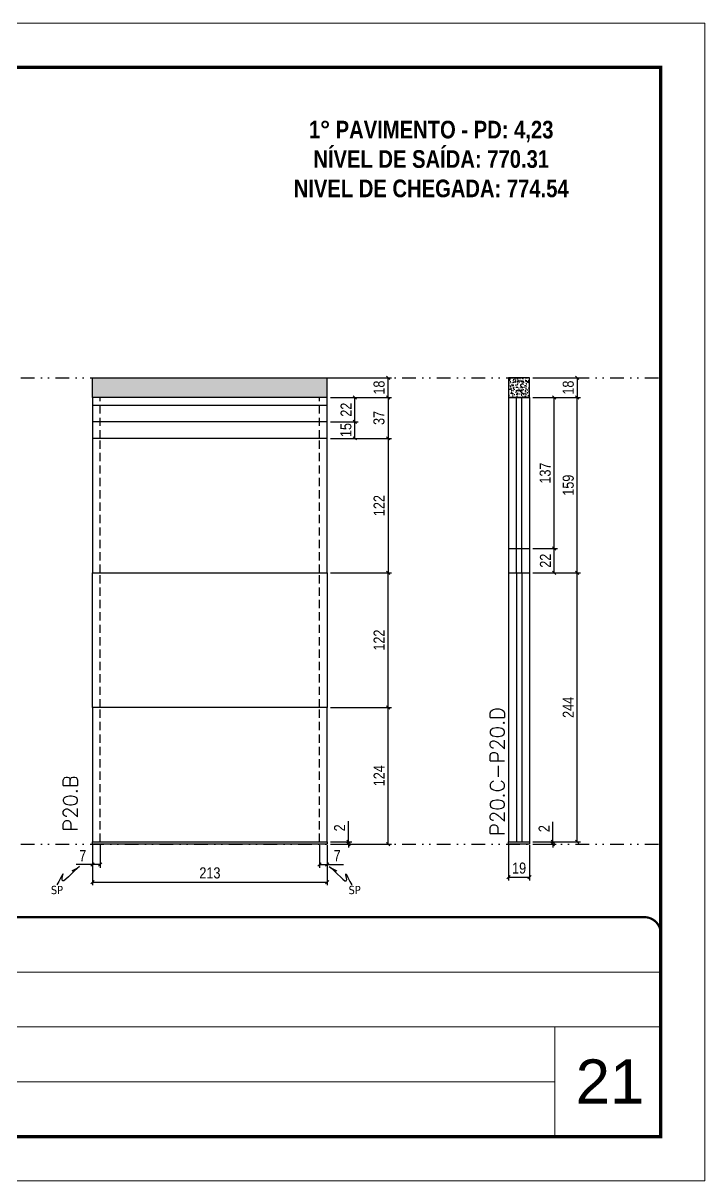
# Model space of a CAD drawing. Header units: millimetres. Extents: x 787 to 8287, y -592 to 17063.
# Drawn here: x 2292 to 2910, y 5151 to 6201 of the extents above; entities that cross this region are included whole.
import ezdxf

# ---------------------------------------------------------------- set-up
doc = ezdxf.new("R2010")
doc.units = ezdxf.units.MM
for name, pattern in [('CONTINUO', [0]), ('DASHED', [0.75, 0.5, -0.25]), ('DIVIDE2', [0.625, 0.25, -0.125, 0, -0.125, 0, -0.125]), ('HIDDEN', [0.375, 0.25, -0.125])]:
    doc.linetypes.add(name, pattern=pattern)
for name, color, linetype, lineweight in [('CARIMBO', 255, 'Continuous', 9), ('Folhas', 255, 'Continuous', 9), ('SARRAFO DE PRESSAO', 251, 'DASHED', 9), ('Texto Seção', 7, 'Continuous', 15)]:
    doc.layers.add(name, color=color, linetype=linetype, lineweight=lineweight)
for name, color, linetype in [('COTA', 241, 'Continuous'), ('NOMENCLATURA', 7, 'Continuous'), ('Nível', 160, 'Continuous'), ('Painéis', 200, 'Continuous'), ('SARR_2.2x7', 40, 'Continuous'), ('Sarrafo de Pressão', 42, 'HIDDEN'), ('texto', 7, 'Continuous')]:
    doc.layers.add(name, color=color, linetype=linetype)
doc.styles.add('ARIAL', font='arial.ttf')
doc.styles.add('COTA TECNICA', font='techl___.ttf', dxfattribs={"height": 10})
doc.styles.add('COTA TECNICA-50', font='techl___.ttf', dxfattribs={"height": 10})
doc.styles.add('REGUA-120', font='ROMANS.shx', dxfattribs={"height": 15})
doc.styles.add('ROMANC', font='techb___.ttf', dxfattribs={"height": 2.5})
doc.styles.get("Standard").update_dxf_attribs({"font": 'arial.ttf'})
doc.dimstyles.new('COTA PAINEL-50', dxfattribs={"dimtxt": 10, "dimasz": 3, "dimexe": 3, "dimexo": 3, "dimgap": 3, "dimtad": 1, "dimdec": 1, "dimzin": 12, "dimdsep": 46, "dimtxsty": 'COTA TECNICA-50', "dimblk1": 'OBLIQUE', "dimblk2": 'OBLIQUE', "dimsah": 1, "dimcen": 0.9, "dimclrd": 4, "dimclre": 4, "dimclrt": 240, "dimadec": 1, "dimazin": 3, "dimtfac": 1, "dimtdec": 1, "dimtmove": 0, "dimatfit": 3, "dimfxl": 0, "dimtolj": 1, "dimtzin": 12, "dimarcsym": 0})
doc.dimstyles.new('PAINEL', dxfattribs={"dimtxt": 10, "dimasz": 3, "dimexe": 3, "dimexo": 3, "dimgap": 3, "dimtad": 1, "dimdec": 1, "dimzin": 12, "dimdsep": 46, "dimtxsty": 'COTA TECNICA', "dimblk1": 'OBLIQUE', "dimblk2": 'OBLIQUE', "dimsah": 1, "dimcen": 0.9, "dimclrd": 4, "dimclre": 4, "dimclrt": 240, "dimadec": 1, "dimazin": 3, "dimtfac": 1, "dimtdec": 1, "dimtmove": 0, "dimatfit": 3, "dimfxl": 0, "dimtolj": 1, "dimtzin": 12, "dimarcsym": 0})
doc.dimstyles.get("Standard").update_dxf_attribs({"dimtxt": 0.18, "dimasz": 0.18, "dimexe": 0.18, "dimexo": 0.0625, "dimgap": 0.09, "dimtad": 0, "dimtih": 1, "dimtoh": 1, "dimdec": 4, "dimzin": 0, "dimdsep": 46, "dimtxsty": 'Standard', "dimcen": 0.09, "dimadec": 0, "dimazin": 0, "dimtfac": 1, "dimtdec": 4, "dimtofl": 0, "dimtmove": 0, "dimatfit": 3, "dimfxl": 0, "dimtolj": 1, "dimtzin": 0, "dimarcsym": 0})

# ---------------------------------------------------------------- blocks, each defined once
blk = doc.blocks.new('9999999999')
at = {"color": 30, "linetype": 'CONTINUO'}
for p, q in [((98564.6, 34379.6), (99584, 34379.6)), ((98564.6, 34329.8), (99488, 34329.8)), ((99584, 34329.8), (99488, 34329.8)), ((99488, 34329.8), (99488, 34230.2)), ((98564.6, 34280), (99488, 34280))]:
    blk.add_line(p, q, dxfattribs=at)
at = {"color": 30, "linetype": 'CONTINUO', "const_width": 2}
blk.add_lwpolyline([(99584, 34230.2), (99584, 34414.4, 0.414214), (99569, 34429.4), (98229, 34429.4, 0.414214), (98214, 34414.4), (98214, 34245.2, 0.414214), (98229, 34230.2), (99584, 34230.2)], format="xyb", dxfattribs=at)
at = {"layer": 'Folhas'}
blk.add_lwpolyline([(98139, 34190.2), (99624, 34190.2), (99624, 35240.2), (98139, 35240.2)], close=True, dxfattribs=at)
at = {"layer": 'Folhas', "color": 30, "const_width": 3}
blk.add_lwpolyline([(98214, 34230.2), (99584, 34230.2), (99584, 35200.2), (98214, 35200.2)], close=True, dxfattribs=at)
blk = doc.blocks.new('_Oblique')
at = {"color": 0, "linetype": 'ByBlock', "lineweight": -2}
blk.add_line((-0.5, -0.5), (0.5, 0.5), dxfattribs=at)
blk = doc.blocks.new('*D588')
at = {"layer": 'COTA', "color": 4, "lineweight": -2}
for p, q in [((2355, 5455.7), (2355, 5419.3)), ((2568, 5455.7), (2568, 5419.3)), ((2355, 5422.3), (2568, 5422.3))]:
    blk.add_line(p, q, dxfattribs=at)
at = {"layer": 'Defpoints', "color": 0}
for p in [(2355, 5458.7), (2568, 5458.7), (2568, 5422.3)]:
    blk.add_point(p, dxfattribs=at)
at = {"layer": 'COTA', "color": 4, "lineweight": -2, "xscale": 3, "yscale": 3, "zscale": 3, "rotation": 180}
blk.add_blockref('_Oblique', (2355, 5422.3), dxfattribs=at)
at = {"layer": 'COTA', "color": 4, "lineweight": -2, "xscale": 3, "yscale": 3, "zscale": 3}
blk.add_blockref('_Oblique', (2568, 5422.3), dxfattribs=at)
at = {"layer": 'COTA', "color": 240, "insert": (2461.5, 5430.5), "char_height": 10, "attachment_point": 5, "style": 'COTA TECNICA'}
blk.add_mtext('\\A1;213', dxfattribs=at)
blk = doc.blocks.new('*D589')
at = {"layer": 'COTA', "color": 4, "lineweight": -2}
for p, q in [((2355, 5453.7), (2355, 5435.2)), ((2362, 5455.7), (2362, 5435.2)), ((2355, 5438.2), (2340.3, 5438.2)), ((2362, 5438.2), (2355, 5438.2))]:
    blk.add_line(p, q, dxfattribs=at)
at = {"layer": 'Defpoints', "color": 0}
for p in [(2355, 5456.7), (2362, 5458.7), (2355, 5438.2)]:
    blk.add_point(p, dxfattribs=at)
at = {"layer": 'COTA', "color": 4, "lineweight": -2, "xscale": 3, "yscale": 3, "zscale": 3, "rotation": 180}
blk.add_blockref('_Oblique', (2355, 5438.2), dxfattribs=at)
at = {"layer": 'COTA', "color": 4, "lineweight": -2, "xscale": 3, "yscale": 3, "zscale": 3}
blk.add_blockref('_Oblique', (2362, 5438.2), dxfattribs=at)
at = {"layer": 'COTA', "color": 240, "insert": (2346.1, 5446.2), "char_height": 10, "attachment_point": 5, "style": 'COTA TECNICA-50'}
blk.add_mtext('\\A1;7', dxfattribs=at)
blk = doc.blocks.new('*D590')
at = {"layer": 'COTA', "color": 4, "lineweight": -2}
for p, q in [((2561, 5455.7), (2561, 5435.2)), ((2568, 5453.7), (2568, 5435.2)), ((2561, 5438.2), (2568, 5438.2)), ((2568, 5438.2), (2582.7, 5438.2))]:
    blk.add_line(p, q, dxfattribs=at)
at = {"layer": 'Defpoints', "color": 0}
for p in [(2561, 5458.7), (2568, 5456.7), (2568, 5438.2)]:
    blk.add_point(p, dxfattribs=at)
at = {"layer": 'COTA', "color": 4, "lineweight": -2, "xscale": 3, "yscale": 3, "zscale": 3, "rotation": 180}
blk.add_blockref('_Oblique', (2561, 5438.2), dxfattribs=at)
at = {"layer": 'COTA', "color": 4, "lineweight": -2, "xscale": 3, "yscale": 3, "zscale": 3}
blk.add_blockref('_Oblique', (2568, 5438.2), dxfattribs=at)
at = {"layer": 'COTA', "color": 240, "insert": (2576.9, 5446.2), "char_height": 10, "attachment_point": 5, "style": 'COTA TECNICA-50'}
blk.add_mtext('\\A1;7', dxfattribs=at)
blk = doc.blocks.new('*D591')
at = {"layer": 'COTA', "color": 4, "linetype": 'ByBlock', "lineweight": -2}
for p, q in [((2571, 5580.7), (2626.1, 5580.7)), ((2623.1, 5456.7), (2623.1, 5580.7)), ((2571, 5456.7), (2626.1, 5456.7))]:
    blk.add_line(p, q, dxfattribs=at)
at = {"layer": 'Defpoints', "color": 0, "linetype": 'ByBlock'}
for p in [(2568, 5580.7), (2623.1, 5580.7), (2568, 5456.7)]:
    blk.add_point(p, dxfattribs=at)
at = {"layer": 'COTA', "color": 4, "linetype": 'ByBlock', "lineweight": -2, "xscale": 3, "yscale": 3, "zscale": 3}
for p, rotation in [((2623.1, 5580.7), 90), ((2623.1, 5456.7), 270)]:
    blk.add_blockref('_Oblique', p, dxfattribs=dict(at, rotation=rotation))
at = {"layer": 'COTA', "color": 240, "linetype": 'ByBlock', "insert": (2615, 5518.7), "char_height": 10, "attachment_point": 5, "rotation": 90, "style": 'COTA TECNICA'}
blk.add_mtext('\\A1;124', dxfattribs=at)
blk = doc.blocks.new('*D592')
at = {"layer": 'COTA', "color": 4, "lineweight": -2}
for p, q in [((2587.2, 5458.7), (2587.2, 5477.5)), ((2571, 5458.7), (2590.2, 5458.7)), ((2571, 5456.7), (2590.2, 5456.7)), ((2587.2, 5456.7), (2587.2, 5458.7)), ((2587.2, 5456.7), (2587.2, 5453.7))]:
    blk.add_line(p, q, dxfattribs=at)
at = {"layer": 'Defpoints', "color": 0}
for p in [(2568, 5458.7), (2568, 5456.7), (2587.2, 5456.7)]:
    blk.add_point(p, dxfattribs=at)
at = {"layer": 'COTA', "color": 4, "lineweight": -2, "xscale": 3, "yscale": 3, "zscale": 3}
for p, rotation in [((2587.2, 5458.7), 270), ((2587.2, 5456.7), 90)]:
    blk.add_blockref('_Oblique', p, dxfattribs=dict(at, rotation=rotation))
at = {"layer": 'COTA', "color": 240, "insert": (2579.2, 5471.4), "char_height": 10, "attachment_point": 5, "rotation": 90, "style": 'COTA TECNICA-50'}
blk.add_mtext('\\A1;2', dxfattribs=at)
blk = doc.blocks.new('*D593')
at = {"layer": 'COTA', "color": 4, "linetype": 'ByBlock', "lineweight": -2}
for p, q in [((2571, 5580.7), (2626.1, 5580.7)), ((2623.1, 5456.7), (2623.1, 5580.7)), ((2571, 5456.7), (2626.1, 5456.7))]:
    blk.add_line(p, q, dxfattribs=at)
at = {"layer": 'Defpoints', "color": 0, "linetype": 'ByBlock'}
for p in [(2568, 5580.7), (2623.1, 5580.7), (2568, 5456.7)]:
    blk.add_point(p, dxfattribs=at)
at = {"layer": 'COTA', "color": 4, "linetype": 'ByBlock', "lineweight": -2, "xscale": 3, "yscale": 3, "zscale": 3}
for p, rotation in [((2623.1, 5580.7), 90), ((2623.1, 5456.7), 270)]:
    blk.add_blockref('_Oblique', p, dxfattribs=dict(at, rotation=rotation))
at = {"layer": 'COTA', "color": 240, "linetype": 'ByBlock', "insert": (2615, 5518.7), "char_height": 10, "attachment_point": 5, "rotation": 90, "style": 'COTA TECNICA'}
blk.add_mtext('\\A1;124', dxfattribs=at)
blk = doc.blocks.new('*D594')
at = {"layer": 'COTA', "color": 4, "lineweight": -2}
for p, q in [((2732.5, 5455.7), (2732.5, 5423.8)), ((2751.5, 5455.7), (2751.5, 5423.8)), ((2732.5, 5426.8), (2751.5, 5426.8))]:
    blk.add_line(p, q, dxfattribs=at)
at = {"layer": 'Defpoints', "color": 0}
for p in [(2732.5, 5458.7), (2751.5, 5458.7), (2751.5, 5426.8)]:
    blk.add_point(p, dxfattribs=at)
at = {"layer": 'COTA', "color": 4, "lineweight": -2, "xscale": 3, "yscale": 3, "zscale": 3, "rotation": 180}
blk.add_blockref('_Oblique', (2732.5, 5426.8), dxfattribs=at)
at = {"layer": 'COTA', "color": 4, "lineweight": -2, "xscale": 3, "yscale": 3, "zscale": 3}
blk.add_blockref('_Oblique', (2751.5, 5426.8), dxfattribs=at)
at = {"layer": 'COTA', "color": 240, "insert": (2742, 5434.9), "char_height": 10, "attachment_point": 5, "style": 'COTA TECNICA'}
blk.add_mtext('\\A1;19', dxfattribs=at)
blk = doc.blocks.new('*D595')
at = {"layer": 'COTA', "color": 4, "lineweight": -2}
for p, q in [((2772.7, 5458.7), (2772.7, 5476.8)), ((2754.5, 5458.7), (2775.7, 5458.7)), ((2754.5, 5456.7), (2775.7, 5456.7)), ((2772.7, 5456.7), (2772.7, 5458.7)), ((2772.7, 5456.7), (2772.7, 5453.7))]:
    blk.add_line(p, q, dxfattribs=at)
at = {"layer": 'Defpoints', "color": 0}
for p in [(2751.5, 5458.7), (2751.5, 5456.7), (2772.7, 5458.7)]:
    blk.add_point(p, dxfattribs=at)
at = {"layer": 'COTA', "color": 4, "lineweight": -2, "xscale": 3, "yscale": 3, "zscale": 3}
for p, rotation in [((2772.7, 5458.7), 270), ((2772.7, 5456.7), 90)]:
    blk.add_blockref('_Oblique', p, dxfattribs=dict(at, rotation=rotation))
at = {"layer": 'COTA', "color": 240, "insert": (2764.7, 5470.7), "char_height": 10, "attachment_point": 5, "rotation": 90, "style": 'COTA TECNICA-50'}
blk.add_mtext('\\A1;2', dxfattribs=at)
blk = doc.blocks.new('*D1310')
at = {"layer": 'COTA', "color": 4, "linetype": 'ByBlock', "lineweight": -2}
for p, q in [((2754.5, 5879.7), (2797.7, 5879.7)), ((2794.7, 5879.7), (2794.7, 5861.7)), ((2754.5, 5861.7), (2797.7, 5861.7))]:
    blk.add_line(p, q, dxfattribs=at)
at = {"layer": 'Defpoints', "color": 0, "linetype": 'ByBlock'}
for p in [(2751.5, 5879.7), (2751.5, 5861.7), (2794.7, 5861.7)]:
    blk.add_point(p, dxfattribs=at)
at = {"layer": 'COTA', "color": 4, "linetype": 'ByBlock', "lineweight": -2, "xscale": 3, "yscale": 3, "zscale": 3}
for p, rotation in [((2794.7, 5879.7), 90), ((2794.7, 5861.7), 270)]:
    blk.add_blockref('_Oblique', p, dxfattribs=dict(at, rotation=rotation))
at = {"layer": 'COTA', "color": 240, "linetype": 'ByBlock', "insert": (2786.6, 5870.7), "char_height": 10, "attachment_point": 5, "rotation": 90, "style": 'COTA TECNICA'}
blk.add_mtext('\\A1;18', dxfattribs=at)
blk = doc.blocks.new('*D1311')
at = {"layer": 'COTA', "color": 4, "lineweight": -2}
for p, q in [((2754.5, 5702.7), (2797.7, 5702.7)), ((2794.7, 5458.7), (2794.7, 5702.7)), ((2754.5, 5458.7), (2797.7, 5458.7))]:
    blk.add_line(p, q, dxfattribs=at)
at = {"layer": 'Defpoints', "color": 0}
for p in [(2751.5, 5702.7), (2794.7, 5702.7), (2751.5, 5458.7)]:
    blk.add_point(p, dxfattribs=at)
at = {"layer": 'COTA', "color": 4, "lineweight": -2, "xscale": 3, "yscale": 3, "zscale": 3}
for p, rotation in [((2794.7, 5702.7), 90), ((2794.7, 5458.7), 270)]:
    blk.add_blockref('_Oblique', p, dxfattribs=dict(at, rotation=rotation))
at = {"layer": 'COTA', "color": 240, "insert": (2786.6, 5580.7), "char_height": 10, "attachment_point": 5, "rotation": 90, "style": 'COTA TECNICA-50'}
blk.add_mtext('\\A1;244', dxfattribs=at)
blk = doc.blocks.new('*D596')
at = {"layer": 'COTA', "color": 4, "lineweight": -2}
for p, q in [((2754.5, 5861.7), (2797.7, 5861.7)), ((2794.7, 5702.7), (2794.7, 5861.7)), ((2754.5, 5702.7), (2797.7, 5702.7))]:
    blk.add_line(p, q, dxfattribs=at)
at = {"layer": 'Defpoints', "color": 0}
for p in [(2751.5, 5861.7), (2794.7, 5861.7), (2751.5, 5702.7)]:
    blk.add_point(p, dxfattribs=at)
at = {"layer": 'COTA', "color": 4, "lineweight": -2, "xscale": 3, "yscale": 3, "zscale": 3}
for p, rotation in [((2794.7, 5861.7), 90), ((2794.7, 5702.7), 270)]:
    blk.add_blockref('_Oblique', p, dxfattribs=dict(at, rotation=rotation))
at = {"layer": 'COTA', "color": 240, "insert": (2786.6, 5782.2), "char_height": 10, "attachment_point": 5, "rotation": 90, "style": 'COTA TECNICA-50'}
blk.add_mtext('\\A1;159', dxfattribs=at)
blk = doc.blocks.new('*D1292')
at = {"layer": 'COTA', "color": 4, "lineweight": -2}
for p, q in [((2754.5, 5724.7), (2776.9, 5724.7)), ((2773.9, 5702.7), (2773.9, 5724.7)), ((2754.5, 5702.7), (2776.9, 5702.7))]:
    blk.add_line(p, q, dxfattribs=at)
at = {"layer": 'Defpoints', "color": 0}
for p in [(2751.5, 5724.7), (2773.9, 5724.7), (2751.5, 5702.7)]:
    blk.add_point(p, dxfattribs=at)
at = {"layer": 'COTA', "color": 4, "lineweight": -2, "xscale": 3, "yscale": 3, "zscale": 3}
for p, rotation in [((2773.9, 5724.7), 90), ((2773.9, 5702.7), 270)]:
    blk.add_blockref('_Oblique', p, dxfattribs=dict(at, rotation=rotation))
at = {"layer": 'COTA', "color": 240, "insert": (2765.9, 5713.7), "char_height": 10, "attachment_point": 5, "rotation": 90, "style": 'COTA TECNICA'}
blk.add_mtext('\\A1;22', dxfattribs=at)
blk = doc.blocks.new('*D1293')
at = {"layer": 'COTA', "color": 4, "lineweight": -2}
for p, q in [((2754.5, 5861.7), (2776.9, 5861.7)), ((2773.9, 5724.7), (2773.9, 5861.7)), ((2754.5, 5724.7), (2776.9, 5724.7))]:
    blk.add_line(p, q, dxfattribs=at)
at = {"layer": 'Defpoints', "color": 0}
for p in [(2751.5, 5861.7), (2773.9, 5861.7), (2751.5, 5724.7)]:
    blk.add_point(p, dxfattribs=at)
at = {"layer": 'COTA', "color": 4, "lineweight": -2, "xscale": 3, "yscale": 3, "zscale": 3}
for p, rotation in [((2773.9, 5861.7), 90), ((2773.9, 5724.7), 270)]:
    blk.add_blockref('_Oblique', p, dxfattribs=dict(at, rotation=rotation))
at = {"layer": 'COTA', "color": 240, "insert": (2765.7, 5793.2), "char_height": 10, "attachment_point": 5, "rotation": 90, "style": 'COTA TECNICA'}
blk.add_mtext('\\A1;137', dxfattribs=at)
blk = doc.blocks.new('*D1566')
at = {"layer": 'COTA', "color": 4, "lineweight": -2}
for p, q in [((2571, 5702.7), (2626.1, 5702.7)), ((2623.1, 5580.7), (2623.1, 5702.7)), ((2571, 5580.7), (2626.1, 5580.7))]:
    blk.add_line(p, q, dxfattribs=at)
at = {"layer": 'Defpoints', "color": 0}
for p in [(2568, 5702.7), (2623.1, 5702.7), (2568, 5580.7)]:
    blk.add_point(p, dxfattribs=at)
at = {"layer": 'COTA', "color": 4, "lineweight": -2, "xscale": 3, "yscale": 3, "zscale": 3}
for p, rotation in [((2623.1, 5702.7), 90), ((2623.1, 5580.7), 270)]:
    blk.add_blockref('_Oblique', p, dxfattribs=dict(at, rotation=rotation))
at = {"layer": 'COTA', "color": 240, "insert": (2615, 5641.7), "char_height": 10, "attachment_point": 5, "rotation": 90, "style": 'COTA TECNICA-50'}
blk.add_mtext('\\A1;122', dxfattribs=at)
blk = doc.blocks.new('*D1567')
at = {"layer": 'COTA', "color": 4, "lineweight": -2}
for p, q in [((2537, 5879.7), (2626.1, 5879.7)), ((2623.1, 5861.7), (2623.1, 5879.7)), ((2571, 5861.7), (2626.1, 5861.7))]:
    blk.add_line(p, q, dxfattribs=at)
at = {"layer": 'Defpoints', "color": 0}
for p in [(2534, 5879.7), (2623.1, 5879.7), (2568, 5861.7)]:
    blk.add_point(p, dxfattribs=at)
at = {"layer": 'COTA', "color": 4, "lineweight": -2, "xscale": 3, "yscale": 3, "zscale": 3}
for p, rotation in [((2623.1, 5879.7), 90), ((2623.1, 5861.7), 270)]:
    blk.add_blockref('_Oblique', p, dxfattribs=dict(at, rotation=rotation))
at = {"layer": 'COTA', "color": 240, "insert": (2615, 5870.7), "char_height": 10, "attachment_point": 5, "rotation": 90, "style": 'COTA TECNICA-50'}
blk.add_mtext('\\A1;18', dxfattribs=at)
blk = doc.blocks.new('*D1568')
at = {"layer": 'COTA', "color": 4, "lineweight": -2}
for p, q in [((2571, 5824.7), (2626.1, 5824.7)), ((2623.1, 5824.7), (2623.1, 5702.7)), ((2571, 5702.7), (2626.1, 5702.7))]:
    blk.add_line(p, q, dxfattribs=at)
at = {"layer": 'Defpoints', "color": 0}
for p in [(2568, 5824.7), (2568, 5702.7), (2623.1, 5702.7)]:
    blk.add_point(p, dxfattribs=at)
at = {"layer": 'COTA', "color": 4, "lineweight": -2, "xscale": 3, "yscale": 3, "zscale": 3}
for p, rotation in [((2623.1, 5824.7), 90), ((2623.1, 5702.7), 270)]:
    blk.add_blockref('_Oblique', p, dxfattribs=dict(at, rotation=rotation))
at = {"layer": 'COTA', "color": 240, "insert": (2615, 5763.7), "char_height": 10, "attachment_point": 5, "rotation": 90, "style": 'COTA TECNICA-50'}
blk.add_mtext('\\A1;122', dxfattribs=at)
blk = doc.blocks.new('*D1572')
at = {"layer": 'COTA', "color": 4, "lineweight": -2}
for p, q in [((2571, 5861.7), (2626.1, 5861.7)), ((2623.1, 5861.7), (2623.1, 5824.7)), ((2571, 5824.7), (2626.1, 5824.7))]:
    blk.add_line(p, q, dxfattribs=at)
at = {"layer": 'Defpoints', "color": 0}
for p in [(2568, 5861.7), (2568, 5824.7), (2623.1, 5824.7)]:
    blk.add_point(p, dxfattribs=at)
at = {"layer": 'COTA', "color": 4, "lineweight": -2, "xscale": 3, "yscale": 3, "zscale": 3}
for p, rotation in [((2623.1, 5861.7), 90), ((2623.1, 5824.7), 270)]:
    blk.add_blockref('_Oblique', p, dxfattribs=dict(at, rotation=rotation))
at = {"layer": 'COTA', "color": 240, "insert": (2614.9, 5843.2), "char_height": 10, "attachment_point": 5, "rotation": 90, "style": 'COTA TECNICA'}
blk.add_mtext('\\A1;37', dxfattribs=at)
blk = doc.blocks.new('*D1573')
at = {"layer": 'Defpoints', "color": 0}
for p in [(2568, 5839.7), (2593, 5839.7), (2568, 5824.7)]:
    blk.add_point(p, dxfattribs=at)
at = {"layer": 'Painéis', "color": 4, "lineweight": -2}
for p, q in [((2571, 5839.7), (2596, 5839.7)), ((2593, 5824.7), (2593, 5839.7)), ((2571, 5824.7), (2596, 5824.7))]:
    blk.add_line(p, q, dxfattribs=at)
at = {"layer": 'Painéis', "color": 4, "lineweight": -2, "xscale": 3, "yscale": 3, "zscale": 3}
for p, rotation in [((2593, 5839.7), 90), ((2593, 5824.7), 270)]:
    blk.add_blockref('_Oblique', p, dxfattribs=dict(at, rotation=rotation))
at = {"layer": 'Painéis', "color": 240, "insert": (2584.9, 5832.2), "char_height": 10, "attachment_point": 5, "rotation": 90, "style": 'COTA TECNICA'}
blk.add_mtext('\\A1;15', dxfattribs=at)
blk = doc.blocks.new('*D1574')
at = {"layer": 'Defpoints', "color": 0}
for p in [(2568, 5861.7), (2593, 5861.7), (2568, 5839.7)]:
    blk.add_point(p, dxfattribs=at)
at = {"layer": 'Painéis', "color": 4, "lineweight": -2}
for p, q in [((2571, 5861.7), (2596, 5861.7)), ((2593, 5839.7), (2593, 5861.7)), ((2571, 5839.7), (2596, 5839.7))]:
    blk.add_line(p, q, dxfattribs=at)
at = {"layer": 'Painéis', "color": 4, "lineweight": -2, "xscale": 3, "yscale": 3, "zscale": 3}
for p, rotation in [((2593, 5861.7), 90), ((2593, 5839.7), 270)]:
    blk.add_blockref('_Oblique', p, dxfattribs=dict(at, rotation=rotation))
at = {"layer": 'Painéis', "color": 240, "insert": (2585, 5850.7), "char_height": 10, "attachment_point": 5, "rotation": 90, "style": 'COTA TECNICA'}
blk.add_mtext('\\A1;22', dxfattribs=at)

msp = doc.modelspace()

# ---------------------------------------------------------------- hatches: boundary and pattern name
at = {"layer": 'COTA', "linetype": 'ByBlock'}
h = msp.add_hatch(dxfattribs=at)
h.set_pattern_fill('AR-CONC', color=256, scale=0.03)
h.set_pattern_definition([(50, (-5969.096, 1767.6855), (5.46554, -0.4781726), [0.5715, -6.2865]), (355, (-5969.096, 1767.6855), (-1.0573026, 5.7317054), [0.4572, -5.0292175]), (100.451445, (-5968.6406, 1767.6456), (4.4082374, 5.2535326), [0.4857003, -5.3427073]), (46.1842, (-5969.096, 1769.2095), (8.132371, -1.26127), [0.85725, -9.42975]), (96.63556, (-5968.418, 1769.104), (7.122124, 7.422784), [0.728551, -8.014068]), (351.18415, (-5969.096, 1769.2095), (7.122124, 7.422784), [0.685799, -7.543792]), (21, (-5968.334, 1768.8285), (4.5484317, -3.067956), [0.5715, -6.2865]), (326, (-5968.334, 1768.8285), (1.854061, 5.525639), [0.4572, -5.0292]), (71.451445, (-5967.955, 1768.573), (6.4024926, 2.457683), [0.4857003, -5.342698]), (37.5, (-5969.096, 1767.6855), (0.0926581, 2.53665117), [0, -4.96824, 0, -5.1054, 0, -5.04825]), (7.5, (-5969.096, 1767.6855), (2.0045899, 3.00541724), [0, -2.91084, 0, -4.85394, 0, -1.92405]), (327.5, (-5970.7953, 1767.6855), (4.06771786, -0.1718623), [0, -1.905, 0, -5.9436, 0, -7.8867]), (317.5, (-5971.5573, 1767.6855), (4.4438754, 0.7627947), [0, -2.4765, 0, -3.94716, 0, -5.6007])])
h.paths.add_polyline_path([(2354.99, 5861.68), (2567.99, 5861.68), (2567.99, 5879.68), (2354.99, 5879.68)])
h = msp.add_hatch(dxfattribs=at)
h.set_pattern_fill('AR-CONC', color=256, scale=0.03)
h.set_pattern_definition([(50, (-6356.634, 1777.6855), (5.46554, -0.4781726), [0.5715, -6.2865]), (355, (-6356.634, 1777.6855), (-1.0573026, 5.7317054), [0.4572, -5.0292175]), (100.451445, (-6356.1786, 1777.6456), (4.4082374, 5.2535326), [0.4857003, -5.3427073]), (46.1842, (-6356.634, 1779.2095), (8.132371, -1.26127), [0.85725, -9.42975]), (96.63556, (-6355.956, 1779.104), (7.122124, 7.422784), [0.728551, -8.014068]), (351.18415, (-6356.634, 1779.2095), (7.122124, 7.422784), [0.685799, -7.543792]), (21, (-6355.872, 1778.8285), (4.5484317, -3.067956), [0.5715, -6.2865]), (326, (-6355.872, 1778.8285), (1.854061, 5.525639), [0.4572, -5.0292]), (71.451445, (-6355.493, 1778.573), (6.4024926, 2.457683), [0.4857003, -5.342698]), (37.5, (-6356.634, 1777.6855), (0.0926581, 2.53665117), [0, -4.96824, 0, -5.1054, 0, -5.04825]), (7.5, (-6356.634, 1777.6855), (2.0045899, 3.00541724), [0, -2.91084, 0, -4.85394, 0, -1.92405]), (327.5, (-6358.3333, 1777.6855), (4.06771786, -0.1718623), [0, -1.905, 0, -5.9436, 0, -7.8867]), (317.5, (-6359.0953, 1777.6855), (4.4438754, 0.7627947), [0, -2.4765, 0, -3.94716, 0, -5.6007])])
h.paths.add_polyline_path([(2751.49, 5879.68), (2732.49, 5879.68), (2732.49, 5861.65), (2751.49, 5861.65)])

# ---------------------------------------------------------------- linework, layer by layer
for p, q in [((2354.99, 5879.68), (2354.99, 5879.68)), ((2354.99, 5861.68), (2354.99, 5879.68)), ((2354.99, 5879.68), (2567.99, 5879.68)), ((2567.99, 5861.68), (2567.99, 5879.68))]:
    msp.add_line(p, q, dxfattribs=at)
msp.add_lwpolyline([(2732.49, 5861.65), (2751.49, 5861.65), (2751.49, 5879.68), (2732.49, 5879.68)], close=True, dxfattribs=at)
at = {"layer": 'Nível', "color": 4, "linetype": 'DIVIDE2', "ltscale": 50}
for p, q in [((1849.54, 5879.68), (2870.5, 5879.68)), ((1849.54, 5456.68), (2870.5, 5456.68))]:
    msp.add_line(p, q, dxfattribs=at)
at = {"layer": 'Painéis'}
for p, q in [((2533.99, 5861.68), (2354.99, 5861.68)), ((2732.49, 5861.65), (2732.49, 5458.68)), ((2732.49, 5861.65), (2751.49, 5861.65)), ((2751.49, 5861.65), (2732.49, 5861.65)), ((2751.49, 5861.65), (2751.49, 5458.68)), ((2567.99, 5839.68), (2354.99, 5839.68)), ((2567.99, 5824.68), (2354.99, 5824.68)), ((2732.49, 5724.68), (2751.49, 5724.68)), ((2732.49, 5702.68), (2751.49, 5702.68)), ((2732.49, 5458.68), (2751.49, 5458.68)), ((2732.49, 5458.68), (2751.49, 5458.68)), ((2732.49, 5456.68), (2732.49, 5458.68)), ((2751.49, 5456.68), (2732.49, 5456.68)), ((2751.49, 5458.68), (2751.49, 5456.68))]:
    msp.add_line(p, q, dxfattribs=at)
for points in [[(2567.99, 5861.68), (2354.99, 5861.68), (2354.99, 5702.68), (2567.99, 5702.68)], [(2354.99, 5702.68), (2567.99, 5702.68), (2567.99, 5580.68), (2354.99, 5580.68)], [(2567.99, 5580.68), (2354.99, 5580.68), (2354.99, 5458.68), (2567.99, 5458.68)], [(2567.99, 5456.68), (2354.99, 5456.68), (2354.99, 5458.68), (2567.99, 5458.68)]]:
    msp.add_lwpolyline(points, close=True, dxfattribs=at)
at = {"layer": 'SARR_2.2x7'}
for p, q in [((2739.49, 5702.68), (2739.49, 5861.65)), ((2744.49, 5702.68), (2744.49, 5861.65)), ((2354.99, 5854.68), (2567.99, 5854.68)), ((2739.49, 5702.68), (2739.49, 5458.68)), ((2744.49, 5702.68), (2744.49, 5458.68))]:
    msp.add_line(p, q, dxfattribs=at)
at = {"layer": 'Sarrafo de Pressão', "ltscale": 30}
for p, q in [((2361.99, 5824.68), (2361.99, 5861.68)), ((2560.99, 5824.68), (2560.99, 5861.68)), ((2361.99, 5702.68), (2361.99, 5824.68)), ((2560.99, 5702.68), (2560.99, 5824.68)), ((2361.99, 5580.68), (2361.99, 5702.68)), ((2560.99, 5580.68), (2560.99, 5702.68)), ((2361.99, 5458.68), (2361.99, 5580.68)), ((2560.99, 5458.68), (2560.99, 5580.68))]:
    msp.add_line(p, q, dxfattribs=at)

# ---------------------------------------------------------------- block references
at = {"layer": 'SARRAFO DE PRESSAO', "color": 6, "linetype": 'ByBlock'}
msp.add_blockref('9999999999', (-96713.48, -29038.94), dxfattribs=at)

# ---------------------------------------------------------------- texts
at = {"layer": 'CARIMBO', "style": 'ARIAL'}
msp.add_text('21', height=40, dxfattribs=at).set_placement((2793.36, 5221.41))
at = {"layer": 'NOMENCLATURA', "color": 2, "insert": (2662.24, 6139.4), "char_height": 16, "attachment_point": 2, "style": 'ROMANC'}
msp.add_mtext_dynamic_manual_height_columns('\\P1° PAVIMENTO - PD: 4,23\\PNÍVEL DE SAÍDA: 770.31\\PNIVEL DE CHEGADA: 774.54', width=328.3607, gutter_width=1, heights=[0], dxfattribs=at)
at = {"layer": 'texto', "color": 0, "char_height": 7.5, "attachment_point": 5}
for insert in [(2322.74, 5415), (2592.77, 5415)]:
    msp.add_mtext('{\\fTahoma|b0|i0|c0|p34;\\C4;SP}', dxfattribs=dict(at, insert=insert))
at = {"layer": 'Texto Seção', "char_height": 13, "width": 285.3299, "attachment_point": 7, "rotation": 90, "style": 'REGUA-120'}
for s, insert in [('P20.C-P20.D', (2728.78, 5464.09)), ('P20.B', (2341.52, 5467.93))]:
    msp.add_mtext(s, dxfattribs=dict(at, insert=insert))

# ---------------------------------------------------------------- dimensions: what is measured, and where the dimension line sits
at = {"layer": 'COTA'}
for base, p1, p2, angle, dimstyle, picture, middle in [((2623.07, 5879.68), (2567.99, 5861.68), (2533.99, 5879.68), 90, 'COTA PAINEL-50', '*D1567', (2614.98, 5870.68)), ((2623.07, 5824.68), (2567.99, 5861.68), (2567.99, 5824.68), 90, 'PAINEL', '*D1572', (2614.85, 5843.18)), ((2794.7, 5861.65), (2751.49, 5702.68), (2751.49, 5861.65), 90, 'COTA PAINEL-50', '*D596', (2786.56, 5782.17)), ((2773.92, 5861.65), (2751.49, 5724.68), (2751.49, 5861.65), 90, 'PAINEL', '*D1293', (2765.7, 5793.17)), ((2623.07, 5702.68), (2567.99, 5824.68), (2567.99, 5702.68), 90, 'COTA PAINEL-50', '*D1568', (2615.01, 5763.68)), ((2773.92, 5724.68), (2751.49, 5702.68), (2751.49, 5724.68), 90, 'PAINEL', '*D1292', (2765.92, 5713.68)), ((2623.07, 5702.68), (2567.99, 5580.68), (2567.99, 5702.68), 90, 'COTA PAINEL-50', '*D1566', (2615.01, 5641.68)), ((2794.7, 5702.68), (2751.49, 5458.68), (2751.49, 5702.68), 90, 'COTA PAINEL-50', '*D1311', (2786.63, 5580.68)), ((2354.99, 5438.17), (2361.99, 5458.68), (2354.99, 5456.68), 180, 'COTA PAINEL-50', '*D589', (2346.13, 5446.24))]:
    dim = msp.add_linear_dim(base=base, p1=p1, p2=p2, angle=angle, dimstyle=dimstyle, dxfattribs=at)
    dim.commit()
    dim.dimension.update_dxf_attribs({"geometry": picture, "text_midpoint": middle})
at = {"layer": 'COTA', "linetype": 'ByBlock'}
dim = msp.add_linear_dim(base=(2794.7, 5861.65), p1=(2751.49, 5879.68), p2=(2751.49, 5861.65), angle=90, dimstyle='PAINEL', dxfattribs=at)
dim.commit()
dim.dimension.update_dxf_attribs({"geometry": '*D1310', "text_midpoint": (2786.61, 5870.67)})
for picture in ['*D591', '*D593']:
    dim = msp.add_aligned_dim(p1=(2567.99, 5456.68), p2=(2567.99, 5580.68), distance=-55.08, dimstyle='PAINEL', dxfattribs=at)
    dim.commit()
    dim.dimension.update_dxf_attribs({"geometry": picture, "text_midpoint": (2615, 5518.68)})
at = {"layer": 'COTA'}
for base, p1, p2, picture, middle in [((2587.25, 5456.68), (2567.99, 5458.68), (2567.99, 5456.68), '*D592', (2587.25, 5471.42)), ((2772.68, 5458.68), (2751.49, 5456.68), (2751.49, 5458.68), '*D595', (2772.68, 5470.73))]:
    dim = msp.add_linear_dim(base=base, p1=p1, p2=p2, angle=90, dimstyle='COTA PAINEL-50', dxfattribs=at)
    dim.commit()
    dim.dimension.update_dxf_attribs({"geometry": picture, "text_midpoint": middle, "dimtype": 160})
for base, p1, p2, picture, middle in [((2567.99, 5422.32), (2354.99, 5458.68), (2567.99, 5458.68), '*D588', (2461.49, 5430.54)), ((2751.49, 5426.78), (2732.49, 5458.68), (2751.49, 5458.68), '*D594', (2741.99, 5434.87))]:
    dim = msp.add_linear_dim(base=base, p1=p1, p2=p2, dimstyle='PAINEL', override={"dimarcsym": 2}, dxfattribs=at)
    dim.commit()
    dim.dimension.update_dxf_attribs({"geometry": picture, "text_midpoint": middle})
dim = msp.add_linear_dim(base=(2567.99, 5438.17), p1=(2560.99, 5458.68), p2=(2567.99, 5456.68), dimstyle='COTA PAINEL-50', dxfattribs=at)
dim.commit()
dim.dimension.update_dxf_attribs({"geometry": '*D590', "text_midpoint": (2576.86, 5446.24)})
at = {"layer": 'Painéis'}
dim = msp.add_linear_dim(base=(2593.03, 5861.68), p1=(2567.99, 5839.68), p2=(2567.99, 5861.68), angle=90, dimstyle='PAINEL', dxfattribs=at)
dim.commit()
dim.dimension.update_dxf_attribs({"geometry": '*D1574', "text_midpoint": (2585.03, 5850.68)})
dim = msp.add_linear_dim(base=(2593.03, 5839.68), p1=(2567.99, 5824.68), p2=(2567.99, 5839.68), angle=90, dimstyle='PAINEL', dxfattribs=at)
dim.commit()
dim.dimension.update_dxf_attribs({"geometry": '*D1573', "text_midpoint": (2593.03, 5832.18), "dimtype": 160})

# ---------------------------------------------------------------- leaders
at = {"layer": 'COTA', "path_type": 1}
for points in [[(2343.16, 5436.5), (2327.38, 5424.66), (2328.3, 5429.47), (2322.75, 5419.69)], [(2569.82, 5436.5), (2585.61, 5424.66), (2584.68, 5429.47), (2590.23, 5419.69)]]:
    msp.add_leader(points, dimstyle='Standard', override={"dimasz": 8}, dxfattribs=at)

doc.saveas('drawing.dxf')
